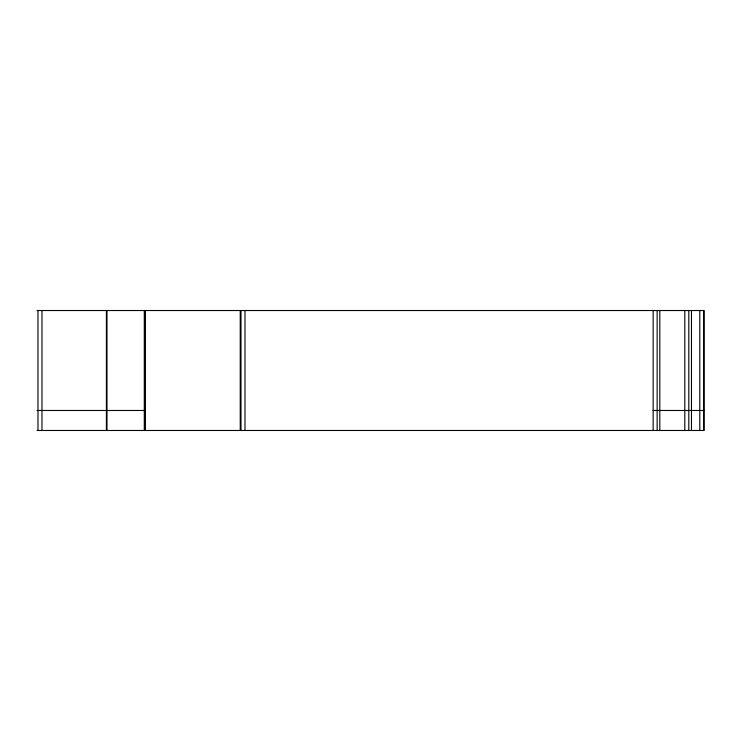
<?xml version="1.0" encoding="UTF-8"?>
<svg xmlns="http://www.w3.org/2000/svg" width="741" height="741" viewBox="0 0 741 741"><rect width="100%" height="100%" fill="white"/><g stroke="black" fill="none" stroke-linecap="round" stroke-linejoin="round"><path stroke-width="1.11" d="M37.05 310.525L703.95 310.525L703.95 430.475L37.05 430.475M37.05 410.477L145.421 410.477M653.145 410.477L703.95 410.477M703.793 310.525L703.793 430.475M699.791 310.525L699.791 430.475M691.464 310.525L691.464 430.475M688.797 310.525L688.797 430.475M684.804 310.525L684.804 430.475M659.814 310.525L659.814 430.475M657.147 310.525L657.147 430.475M653.145 310.525L653.145 430.475M244.984 310.525L244.984 430.475M240.992 310.525L240.992 430.475M240.241 310.525L240.241 430.475M145.421 310.525L145.421 430.475M144.291 310.525L144.291 430.475M106.991 310.525L106.991 430.475M106.389 310.525L106.389 430.475M41.978 310.525L41.978 430.475M37.986 310.525L37.986 430.475"/></g></svg>
